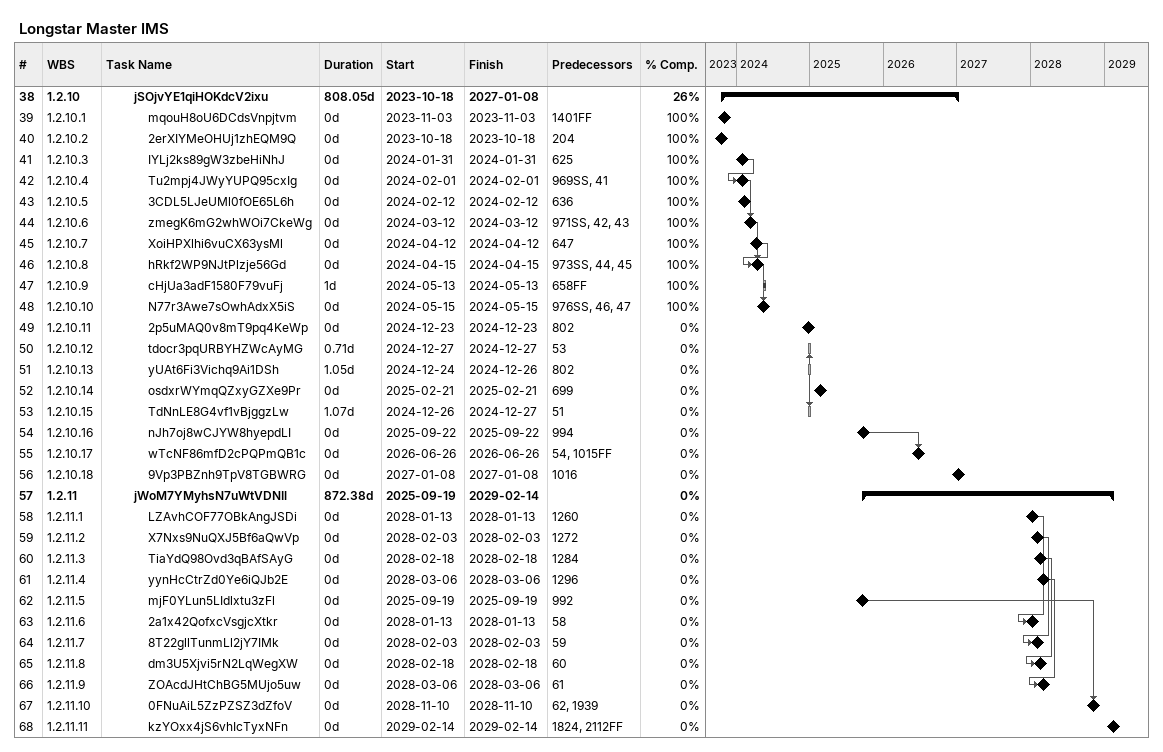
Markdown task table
Longstar Master IMS

| ID | WBS | Task | Duration | Start | Finish | Predecessors | % complete |
|---|---|---|---|---|---|---|---|
| 38 | 1.2.10 | **jSOjvYE1qiHOKdcV2ixu** | 808.05d | 2023-10-18 | 2027-01-08 |  | 26 |
| 39 | 1.2.10.1 | mqouH8oU6DCdsVnpjtvm | 0d | 2023-11-03 | 2023-11-03 | 1401FF | 100 |
| 40 | 1.2.10.2 | 2erXIYMeOHUj1zhEQM9Q | 0d | 2023-10-18 | 2023-10-18 | 204 | 100 |
| 41 | 1.2.10.3 | IYLj2ks89gW3zbeHiNhJ | 0d | 2024-01-31 | 2024-01-31 | 625 | 100 |
| 42 | 1.2.10.4 | Tu2mpj4JWyYUPQ95cxIg | 0d | 2024-02-01 | 2024-02-01 | 969SS, 41 | 100 |
| 43 | 1.2.10.5 | 3CDL5LJeUMl0fOE65L6h | 0d | 2024-02-12 | 2024-02-12 | 636 | 100 |
| 44 | 1.2.10.6 | zmegK6mG2whWOi7CkeWg | 0d | 2024-03-12 | 2024-03-12 | 971SS, 42, 43 | 100 |
| 45 | 1.2.10.7 | XoiHPXlhi6vuCX63ysMl | 0d | 2024-04-12 | 2024-04-12 | 647 | 100 |
| 46 | 1.2.10.8 | hRkf2WP9NJtPlzje56Gd | 0d | 2024-04-15 | 2024-04-15 | 973SS, 44, 45 | 100 |
| 47 | 1.2.10.9 | cHjUa3adF1580F79vuFj | 1d | 2024-05-13 | 2024-05-13 | 658FF | 100 |
| 48 | 1.2.10.10 | N77r3Awe7sOwhAdxX5iS | 0d | 2024-05-15 | 2024-05-15 | 976SS, 46, 47 | 100 |
| 49 | 1.2.10.11 | 2p5uMAQ0v8mT9pq4KeWp | 0d | 2024-12-23 | 2024-12-23 | 802 | 0 |
| 50 | 1.2.10.12 | tdocr3pqURBYHZWcAyMG | 0.71d | 2024-12-27 | 2024-12-27 | 53 | 0 |
| 51 | 1.2.10.13 | yUAt6Fi3Vichq9Ai1DSh | 1.05d | 2024-12-24 | 2024-12-26 | 802 | 0 |
| 52 | 1.2.10.14 | osdxrWYmqQZxyGZXe9Pr | 0d | 2025-02-21 | 2025-02-21 | 699 | 0 |
| 53 | 1.2.10.15 | TdNnLE8G4vf1vBjggzLw | 1.07d | 2024-12-26 | 2024-12-27 | 51 | 0 |
| 54 | 1.2.10.16 | nJh7oj8wCJYW8hyepdLI | 0d | 2025-09-22 | 2025-09-22 | 994 | 0 |
| 55 | 1.2.10.17 | wTcNF86mfD2cPQPmQB1c | 0d | 2026-06-26 | 2026-06-26 | 54, 1015FF | 0 |
| 56 | 1.2.10.18 | 9Vp3PBZnh9TpV8TGBWRG | 0d | 2027-01-08 | 2027-01-08 | 1016 | 0 |
| 57 | 1.2.11 | **jWoM7YMyhsN7uWtVDNIl** | 872.38d | 2025-09-19 | 2029-02-14 |  | 0 |
| 58 | 1.2.11.1 | LZAvhCOF77OBkAngJSDi | 0d | 2028-01-13 | 2028-01-13 | 1260 | 0 |
| 59 | 1.2.11.2 | X7Nxs9NuQXJ5Bf6aQwVp | 0d | 2028-02-03 | 2028-02-03 | 1272 | 0 |
| 60 | 1.2.11.3 | TiaYdQ98Ovd3qBAfSAyG | 0d | 2028-02-18 | 2028-02-18 | 1284 | 0 |
| 61 | 1.2.11.4 | yynHcCtrZd0Ye6iQJb2E | 0d | 2028-03-06 | 2028-03-06 | 1296 | 0 |
| 62 | 1.2.11.5 | mjF0YLun5LIdlxtu3zFl | 0d | 2025-09-19 | 2025-09-19 | 992 | 0 |
| 63 | 1.2.11.6 | 2a1x42QofxcVsgjcXtkr | 0d | 2028-01-13 | 2028-01-13 | 58 | 0 |
| 64 | 1.2.11.7 | 8T22gllTunmLl2jY7IMk | 0d | 2028-02-03 | 2028-02-03 | 59 | 0 |
| 65 | 1.2.11.8 | dm3U5Xjvi5rN2LqWegXW | 0d | 2028-02-18 | 2028-02-18 | 60 | 0 |
| 66 | 1.2.11.9 | ZOAcdJHtChBG5MUjo5uw | 0d | 2028-03-06 | 2028-03-06 | 61 | 0 |
| 67 | 1.2.11.10 | 0FNuAiL5ZzPZSZ3dZfoV | 0d | 2028-11-10 | 2028-11-10 | 62, 1939 | 0 |
| 68 | 1.2.11.11 | kzYOxx4jS6vhIcTyxNFn | 0d | 2029-02-14 | 2029-02-14 | 1824, 2112FF | 0 |
